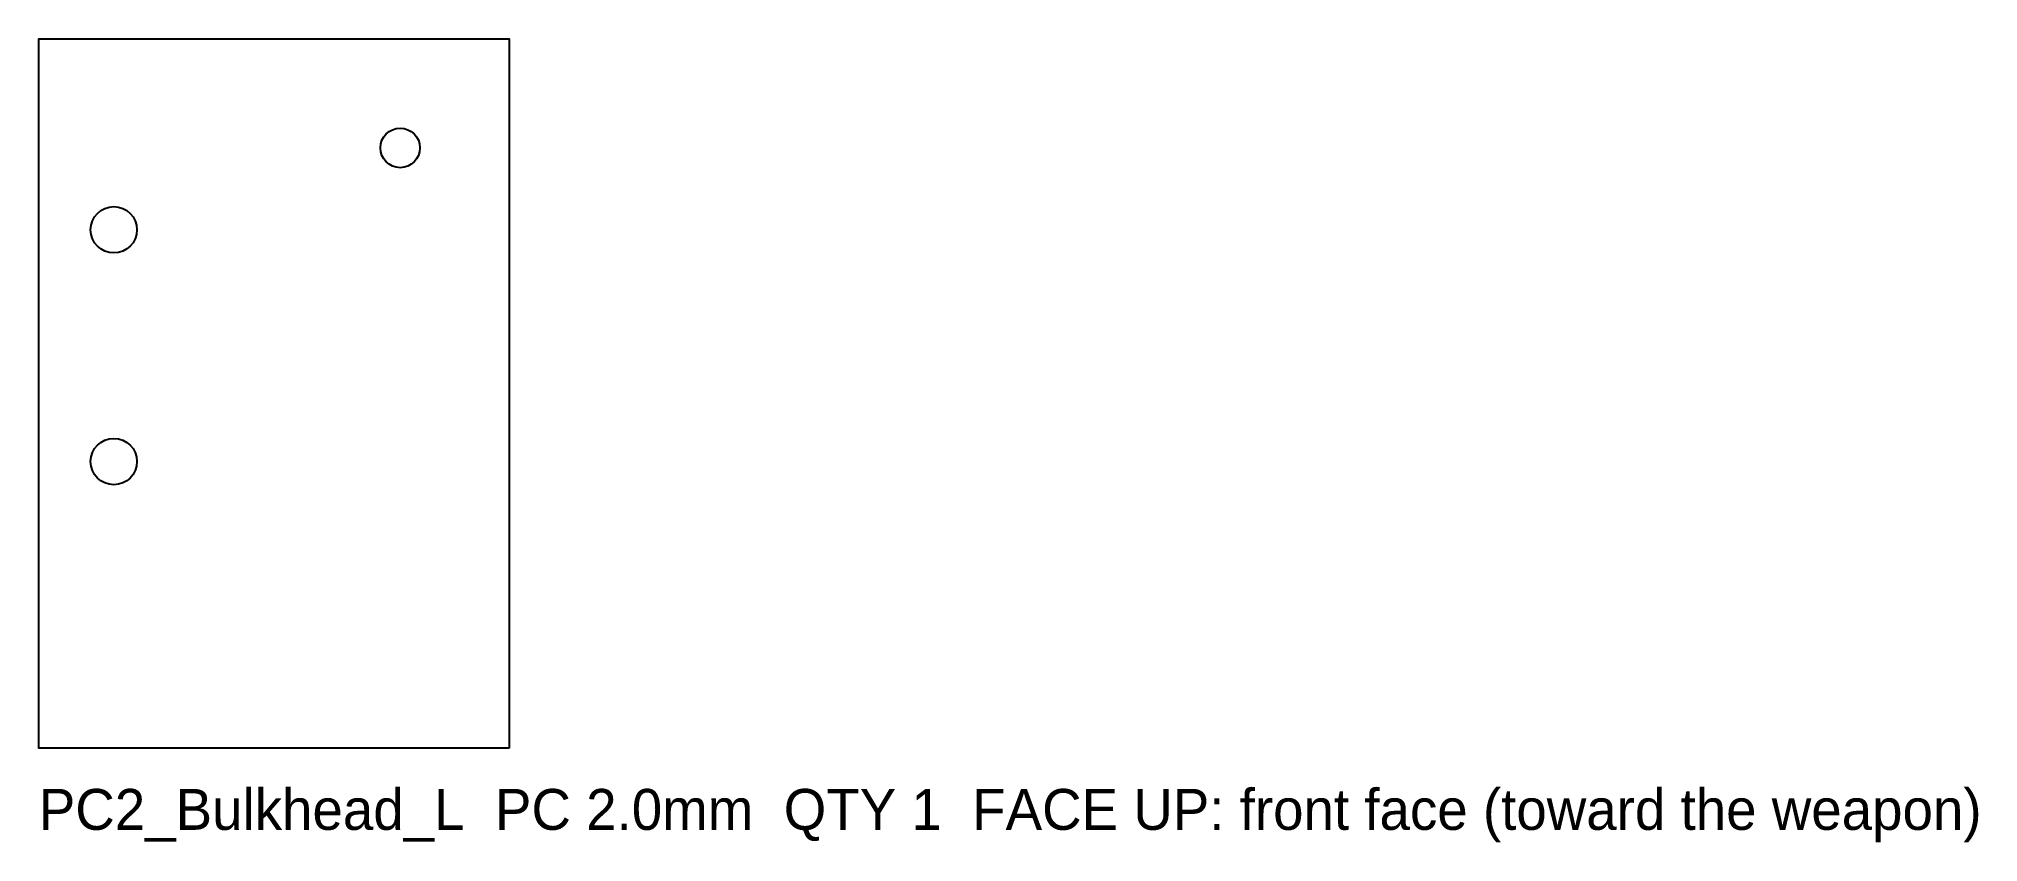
# Model space of a CAD drawing. Header units: millimetres. Extents: x 0 to 142, y -7 to 52.
import ezdxf

# ---------------------------------------------------------------- set-up
doc = ezdxf.new("R2010")
doc.units = ezdxf.units.MM
for name, color, linetype in [('CUT_INNER', 1, 'Continuous'), ('CUT_OUTER', 7, 'Continuous'), ('NOTES', 5, 'Continuous')]:
    doc.layers.add(name, color=color, linetype=linetype)

msp = doc.modelspace()

# ---------------------------------------------------------------- linework, layer by layer
at = {"layer": 'CUT_INNER'}
for centre, radius in [((26.5, 44), 1.45), ((5.5, 38), 1.7), ((5.5, 21), 1.7)]:
    msp.add_circle(centre, radius, dxfattribs=at)
at = {"layer": 'CUT_OUTER'}
msp.add_lwpolyline([(34.5, 0), (0, 0), (0, 52), (34.5, 52)], close=True, dxfattribs=at)

# ---------------------------------------------------------------- texts
at = {"layer": 'NOTES'}
msp.add_text('PC2_Bulkhead_L  PC 2.0mm  QTY 1  FACE UP: front face (toward the weapon)', height=3, dxfattribs=at).set_placement((0, -6))

doc.saveas('drawing.dxf')
